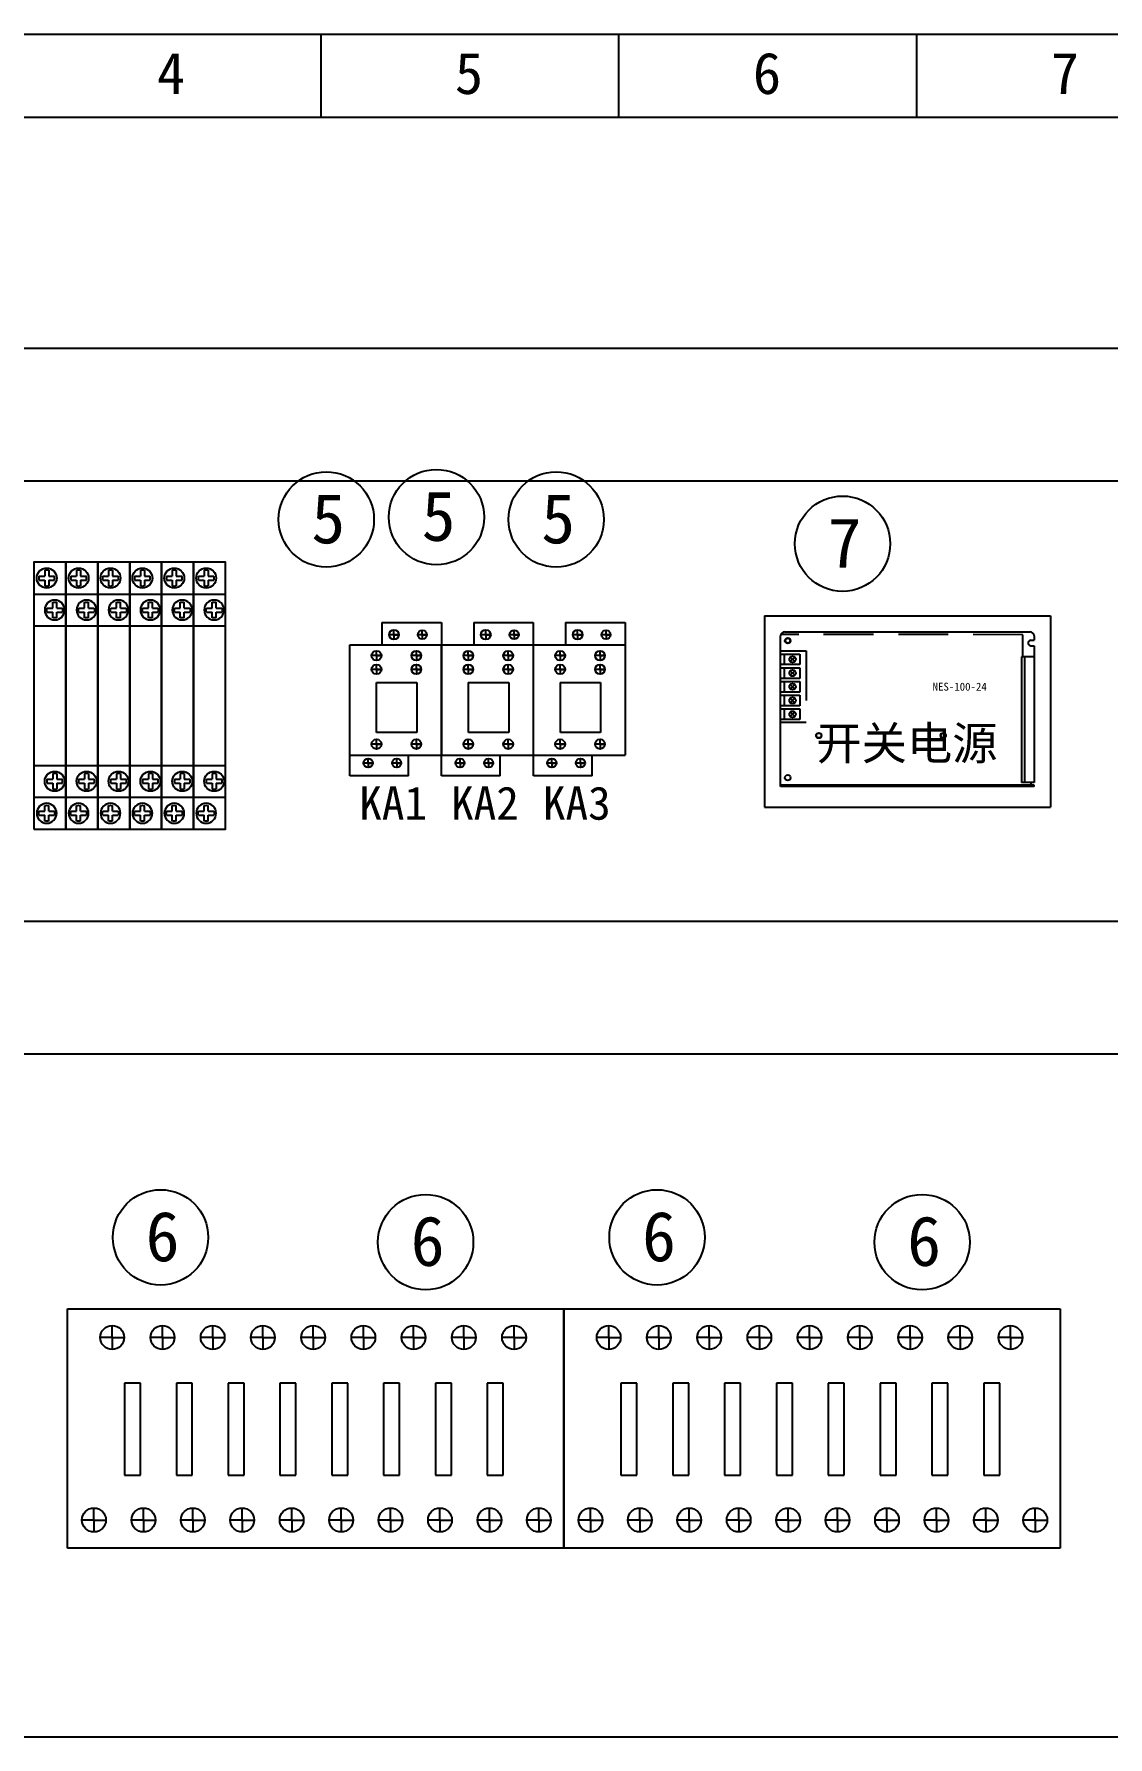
# Model space of a CAD drawing. Header units: millimetres. Extents: x 2035 to 3883, y 1511 to 1945.
# Drawn here: x 3353.3 to 3418, y 1620.3 to 1722.8 of the extents above; entities that cross this region are included whole.
import ezdxf

# ---------------------------------------------------------------- set-up
doc = ezdxf.new("R2010")
doc.units = ezdxf.units.MM
for name, pattern in [('CENTER', [12, 7.5, -1.5, 1.5, -1.5]), ('DASHED', [4.5, 3, -1.5]), ('HIDDEN', [0.375, 0.25, -0.125])]:
    doc.linetypes.add(name, pattern=pattern)
for name, color, linetype in [('CEN1', 1, 'CENTER'), ('COMPONENT', 7, 'Continuous'), ('DIN卡軌', 4, 'Continuous')]:
    doc.layers.add(name, color=color, linetype=linetype)
doc.layers.add('EPLAN110', color=6, linetype='Continuous', lineweight=35)
doc.styles.add('宋体', font='')
doc.styles.get('宋体').set_extended_font_data('宋体')

# ---------------------------------------------------------------- blocks, each defined once
blk = doc.blocks.new('*U37')
for q in [(-0.72, 0), (0, 0.72), (0.72, 0), (0, -0.72)]:
    blk.add_line((0, 0), q)
blk.add_circle((0, 0), 0.72)
blk = doc.blocks.new('*U38')
at = {"color": 0, "linetype": 'ByBlock', "lineweight": -2, "transparency": 16777216}
for p in [(0, 0), (3.024, 0), (6.048, 0), (9.072, 0), (12.096, 0), (15.12, 0), (18.144, 0), (21.168, 0), (24.192, 0)]:
    blk.add_blockref('*U37', p, dxfattribs=at)
blk = doc.blocks.new('*U39')
for q in [(-0.72, 0), (0, 0.72), (0.72, 0), (0, -0.72)]:
    blk.add_line((0, 0), q)
blk.add_circle((0, 0), 0.72)
blk = doc.blocks.new('*U40')
at = {"color": 0, "linetype": 'ByBlock', "lineweight": -2, "transparency": 16777216}
for p in [(0, 0), (2.976, 0), (5.952, 0), (8.928, 0), (11.904, 0), (14.88, 0), (17.856, 0), (20.832, 0), (23.808, 0), (26.784, 0)]:
    blk.add_blockref('*U39', p, dxfattribs=at)
blk = doc.blocks.new('*U41')
for p, q in [((-0.48, 2.77), (-0.48, -2.77)), ((0.48, 2.77), (-0.48, 2.77)), ((0.48, -2.77), (0.48, 2.77)), ((-0.48, -2.77), (0.48, -2.77))]:
    blk.add_line(p, q)
blk = doc.blocks.new('*U42')
at = {"color": 0, "linetype": 'ByBlock', "lineweight": -2, "transparency": 16777216}
for p in [(0, 0), (3.12, 0), (6.24, 0), (9.36, 0), (12.48, 0), (15.6, 0), (18.72, 0), (21.84, 0)]:
    blk.add_blockref('*U41', p, dxfattribs=at)
blk = doc.blocks.new('*U43')
for p, q in [((-0.82, 4.61), (2.76, 4.61)), ((-0.82, 4.61), (-0.82, 3.28)), ((-0.1, 3.88), (-0.1, 4.18)), ((1.61, 3.88), (1.61, 4.16)), ((2.76, 4.61), (2.76, -3.37)), ((-2.76, -4.61), (-2.76, 3.28)), ((-2.76, 3.28), (2.76, 3.28)), ((-0.1, 3.88), (-0.4, 3.88)), ((-0.1, 3.88), (0.19, 3.88)), ((0.19, 3.88), (-0.1, 3.88)), ((-0.1, 3.88), (-0.1, 3.59)), ((1.61, 3.88), (1.34, 3.88)), ((1.61, 3.88), (1.89, 3.88)), ((1.89, 3.88), (1.61, 3.88)), ((1.61, 3.88), (1.61, 3.61)), ((-1.15, 2.62), (-1.44, 2.62)), ((-1.15, 2.62), (-1.15, 2.91)), ((-1.15, 2.62), (-0.85, 2.62)), ((-0.85, 2.62), (-1.15, 2.62)), ((-1.15, 2.62), (-1.15, 2.32)), ((-1.15, 1.79), (-1.15, 2.09)), ((1.25, 2.62), (0.95, 2.62)), ((1.25, 2.62), (1.25, 2.91)), ((1.25, 2.62), (1.54, 2.62)), ((1.54, 2.62), (1.25, 2.62)), ((1.25, 2.62), (1.25, 2.32)), ((1.25, 1.79), (1.25, 2.09)), ((-1.15, 1.79), (-1.44, 1.79)), ((-1.15, 1.79), (-0.85, 1.79)), ((-0.85, 1.79), (-1.15, 1.79)), ((-1.15, 1.79), (-1.15, 1.5)), ((1.25, 1.79), (0.95, 1.79)), ((1.25, 1.79), (1.54, 1.79)), ((1.54, 1.79), (1.25, 1.79)), ((1.25, 1.79), (1.25, 1.5)), ((-1.15, 1.01), (1.28, 1.01)), ((-1.14, -2), (-1.14, 1.01)), ((1.28, 1.01), (1.28, -2)), ((1.28, -2), (-1.14, -2)), ((-1.15, -2.71), (-1.44, -2.71)), ((-1.15, -2.71), (-1.15, -2.41)), ((-1.15, -2.71), (-0.85, -2.71)), ((-0.85, -2.71), (-1.15, -2.71)), ((-1.15, -2.71), (-1.15, -3)), ((1.25, -2.71), (0.95, -2.71)), ((1.25, -2.71), (1.25, -2.41)), ((1.25, -2.71), (1.54, -2.71)), ((1.54, -2.71), (1.25, -2.71)), ((1.25, -2.71), (1.25, -3)), ((-2.76, -3.37), (2.76, -3.37)), ((-1.65, -3.85), (-1.92, -3.85)), ((-1.65, -3.85), (-1.65, -3.57)), ((-1.65, -3.85), (-1.37, -3.85)), ((-1.37, -3.85), (-1.65, -3.85)), ((-1.65, -3.85), (-1.65, -4.13)), ((0.07, -3.85), (-0.21, -3.85)), ((0.07, -3.85), (0.07, -3.57)), ((0.07, -3.85), (0.35, -3.85)), ((0.35, -3.85), (0.07, -3.85)), ((0.07, -3.85), (0.07, -4.13)), ((0.77, -4.61), (0.77, -3.37)), ((0.77, -4.61), (-2.76, -4.61))]:
    blk.add_line(p, q)
for centre, radius in [((-0.1, 3.88), 0.295), ((1.61, 3.88), 0.276), ((-1.15, 2.62), 0.295), ((-1.15, 1.79), 0.295), ((1.25, 2.62), 0.295), ((1.25, 1.79), 0.295), ((-1.15, -2.71), 0.295), ((1.25, -2.71), 0.295), ((-1.65, -3.85), 0.276), ((0.07, -3.85), 0.276)]:
    blk.add_circle(centre, radius)
blk = doc.blocks.new('*U44')
at = {"color": 0, "linetype": 'ByBlock', "lineweight": -2, "transparency": 16777216}
for p in [(0, 0), (5.5296, 0), (11.0592, 0)]:
    blk.add_blockref('*U43', p, dxfattribs=at)
blk = doc.blocks.new('NAIL')
at = {"layer": 'COMPONENT', "ltscale": 10}
for p, q in [((-1.94, 0.5), (-0.5, 0.5)), ((-0.5, 1.94), (-0.5, 0.5)), ((0.5, 1.94), (0.5, 0.5)), ((0.5, 0.5), (1.94, 0.5)), ((-1.94, -0.5), (-0.5, -0.5)), ((-0.5, -0.5), (-0.5, -1.94)), ((0.5, -0.5), (1.94, -0.5)), ((0.5, -0.5), (0.5, -1.94))]:
    blk.add_line(p, q, dxfattribs=at)
blk.add_circle((0, 0), 2.5, dxfattribs=at)
for start, end in [(165.5225, 194.4775), (75.5225, 104.4775), (345.5225, 14.4775), (255.5225, 284.4775)]:
    blk.add_arc((0, 0), 2, start, end, dxfattribs=at)
blk = doc.blocks.new('雙層端子')
at = {"layer": 'COMPONENT'}
for p, q in [((0.04, 25.5), (8, 25.5)), ((0.04, 17.5), (8, 17.5)), ((0.04, -17.5), (8, -17.5)), ((0.04, -25.5), (8, -25.5))]:
    blk.add_line(p, q, dxfattribs=at)
blk.add_lwpolyline([(0, -33.5), (8, -33.5), (8, 33.5), (0, 33.5)], close=True, dxfattribs=at)
at = {"layer": 'CEN1'}
for p in [(3.19, 29.51), (5.19, -21.49)]:
    blk.add_blockref('NAIL', p, dxfattribs=at)
at = {"layer": 'CEN1', "xscale": -1, "rotation": 180}
for p in [(5.19, 21.49), (3.19, -29.51)]:
    blk.add_blockref('NAIL', p, dxfattribs=at)
blk = doc.blocks.new('制图图框')
for p, q in [((-2700.08, 789.32), (-2403.08, 789.32)), ((-2623.33, 789.32), (-2623.33, 784.32)), ((-2605.4, 789.32), (-2605.4, 784.32)), ((-2587.46, 789.32), (-2587.46, 784.32)), ((-2695.08, 784.32), (-2408.08, 784.32))]:
    blk.add_line(p, q)
at = {"style": '宋体'}
for s, p in [('4', (-2633.2, 785.71)), ('5', (-2615.26, 785.71)), ('6', (-2597.32, 785.71)), ('7', (-2579.38, 785.71))]:
    blk.add_text(s, height=2.5, dxfattribs=at).set_placement(p)
blk = doc.blocks.new('*U81')
for q in [(-0.72, 0), (0, 0.72), (0.72, 0), (0, -0.72)]:
    blk.add_line((0, 0), q)
blk.add_circle((0, 0), 0.72)
blk = doc.blocks.new('*U82')
at = {"color": 0, "linetype": 'ByBlock', "lineweight": -2, "transparency": 16777216}
for p in [(0, 0), (3.024, 0), (6.048, 0), (9.072, 0), (12.096, 0), (15.12, 0), (18.144, 0), (21.168, 0), (24.192, 0)]:
    blk.add_blockref('*U81', p, dxfattribs=at)
blk = doc.blocks.new('*U83')
for q in [(-0.72, 0), (0, 0.72), (0.72, 0), (0, -0.72)]:
    blk.add_line((0, 0), q)
blk.add_circle((0, 0), 0.72)
blk = doc.blocks.new('*U84')
at = {"color": 0, "linetype": 'ByBlock', "lineweight": -2, "transparency": 16777216}
for p in [(0, 0), (2.976, 0), (5.952, 0), (8.928, 0), (11.904, 0), (14.88, 0), (17.856, 0), (20.832, 0), (23.808, 0), (26.784, 0)]:
    blk.add_blockref('*U83', p, dxfattribs=at)
blk = doc.blocks.new('*U85')
for p, q in [((-0.48, 2.77), (-0.48, -2.77)), ((0.48, 2.77), (-0.48, 2.77)), ((0.48, -2.77), (0.48, 2.77)), ((-0.48, -2.77), (0.48, -2.77))]:
    blk.add_line(p, q)
blk = doc.blocks.new('*U86')
at = {"color": 0, "linetype": 'ByBlock', "lineweight": -2, "transparency": 16777216}
for p in [(0, 0), (3.12, 0), (6.24, 0), (9.36, 0), (12.48, 0), (15.6, 0), (18.72, 0), (21.84, 0)]:
    blk.add_blockref('*U85', p, dxfattribs=at)

msp = doc.modelspace()

# ---------------------------------------------------------------- hatches: boundary and pattern name
at = {"linetype": 'HIDDEN'}
h = msp.add_hatch(color=0, dxfattribs=at)
h.dxf.hatch_style = 1
h.paths.add_polyline_path([(3398.86, 1686.27, 1), (3398.52, 1686.27, 1)])
h.paths.add_polyline_path([(3398.84, 1686.27, 1), (3398.55, 1686.27, 1)], flags=16)
h = msp.add_hatch(color=0)
h.dxf.hatch_style = 1
h.paths.add_polyline_path([(3400.73, 1680.56, 1), (3400.4, 1680.56, 1)])
h.paths.add_polyline_path([(3400.71, 1680.56, 1), (3400.42, 1680.56, 1)], flags=16)
h = msp.add_hatch(color=0)
h.dxf.hatch_style = 1
h.paths.add_polyline_path([(3408.22, 1680.56, 1), (3407.89, 1680.56, 1)])
h.paths.add_polyline_path([(3408.2, 1680.56, 1), (3407.91, 1680.56, 1)], flags=16)

# ---------------------------------------------------------------- linework, layer by layer
for p, q in [((3300.9, 1703.89), (3485.22, 1703.89)), ((3300.9, 1695.89), (3485.22, 1695.89)), ((3397.29, 1687.76), (3414.5, 1687.76)), ((3397.29, 1687.76), (3397.29, 1676.24)), ((3414.5, 1687.76), (3414.5, 1676.24)), ((3397.29, 1676.24), (3414.5, 1676.24)), ((3308.9, 1669.39), (3423.07, 1669.39)), ((3308.9, 1661.39), (3423.07, 1661.39)), ((3355.32, 1646.04), (3385.21, 1646.04)), ((3355.32, 1631.63), (3355.32, 1646.04)), ((3385.21, 1646.04), (3385.21, 1631.63)), ((3385.21, 1646.04), (3415.1, 1646.04)), ((3385.21, 1631.63), (3385.21, 1646.04)), ((3415.1, 1646.04), (3415.1, 1631.63)), ((3385.21, 1631.63), (3355.32, 1631.63)), ((3415.1, 1631.63), (3385.21, 1631.63)), ((3308.9, 1620.26), (3423.07, 1620.26))]:
    msp.add_line(p, q)
at = {"color": 0}
for p, q in [((3398.26, 1677.49), (3398.26, 1686.56)), ((3398.5, 1686.8), (3413.28, 1686.8)), ((3413.33, 1686.3), (3413.52, 1686.3)), ((3413.33, 1685.96), (3413.52, 1685.96)), ((3413.52, 1686.56), (3413.52, 1686.3)), ((3413.52, 1685.96), (3413.52, 1677.73)), ((3398.5, 1684.83), (3398.5, 1685.46)), ((3412.76, 1685.29), (3412.76, 1677.73)), ((3413.52, 1685.29), (3412.76, 1685.29)), ((3412.95, 1685.29), (3412.95, 1677.73)), ((3398.5, 1684), (3398.5, 1684.64)), ((3398.5, 1683.18), (3398.5, 1683.81)), ((3398.5, 1682.35), (3398.5, 1682.99)), ((3398.5, 1681.53), (3398.5, 1682.16)), ((3412.83, 1677.73), (3412.76, 1677.73)), ((3413.52, 1677.73), (3412.83, 1677.73)), ((3413.52, 1677.58), (3398.26, 1677.58)), ((3413.52, 1677.49), (3398.26, 1677.49)), ((3413.52, 1677.49), (3413.52, 1677.58))]:
    msp.add_line(p, q, dxfattribs=at)
at = {"color": 0, "linetype": 'DASHED'}
for p, q in [((3412.85, 1686.63), (3398.28, 1686.65)), ((3412.85, 1685.29), (3412.85, 1686.63)), ((3398.26, 1685.66), (3399.8, 1685.66)), ((3398.26, 1685.46), (3399.41, 1685.46)), ((3399.41, 1684.83), (3398.26, 1684.83)), ((3398.84, 1685.01), (3399.11, 1685.28)), ((3398.84, 1685.28), (3399.11, 1685.01)), ((3399.41, 1685.46), (3399.41, 1684.83)), ((3399.8, 1685.66), (3399.8, 1681.34)), ((3398.26, 1684.64), (3399.41, 1684.64)), ((3399.41, 1684), (3398.26, 1684)), ((3398.26, 1683.81), (3399.41, 1683.81)), ((3398.84, 1684.19), (3399.11, 1684.46)), ((3398.84, 1684.46), (3399.11, 1684.19)), ((3399.41, 1684.64), (3399.41, 1684)), ((3399.41, 1683.81), (3399.41, 1683.18)), ((3399.41, 1683.18), (3398.26, 1683.18)), ((3398.26, 1682.99), (3399.41, 1682.99)), ((3398.84, 1683.36), (3399.11, 1683.63)), ((3398.84, 1683.63), (3399.11, 1683.36)), ((3398.84, 1682.53), (3399.11, 1682.81)), ((3398.84, 1682.81), (3399.11, 1682.53)), ((3399.41, 1682.99), (3399.41, 1682.35)), ((3399.41, 1682.35), (3398.26, 1682.35)), ((3398.26, 1682.16), (3399.41, 1682.16)), ((3398.84, 1681.71), (3399.11, 1681.98)), ((3398.84, 1681.98), (3399.11, 1681.71)), ((3399.41, 1682.16), (3399.41, 1681.53)), ((3399.41, 1681.53), (3398.26, 1681.53)), ((3399.8, 1681.34), (3398.26, 1681.34)), ((3413.33, 1677.73), (3413.33, 1677.58))]:
    msp.add_line(p, q, dxfattribs=at)
for centre in [(3370.91, 1693.57), (3377.54, 1693.71), (3384.75, 1693.57), (3401.99, 1692.11), (3360.93, 1650.34), (3390.82, 1650.34), (3376.89, 1650.05), (3406.78, 1650.05)]:
    msp.add_circle(centre, 2.87)
at = {"color": 0}
for centre, radius in [((3398.69, 1686.27), 0.168), ((3398.69, 1686.27), 0.144), ((3398.98, 1685.15), 0.192), ((3398.98, 1684.32), 0.192), ((3398.98, 1683.5), 0.192), ((3398.98, 1682.67), 0.192), ((3398.98, 1681.84), 0.192), ((3400.56, 1680.56), 0.163), ((3400.56, 1680.56), 0.144), ((3408.05, 1680.56), 0.163), ((3408.05, 1680.56), 0.144), ((3398.69, 1678.02), 0.168)]:
    msp.add_circle(centre, radius, dxfattribs=at)
for centre, radius, start, end in [((3398.5, 1686.56), 0.24, 90, 180), ((3413.33, 1686.13), 0.168, 90, 270), ((3413.28, 1686.56), 0.24, 0, 90)]:
    msp.add_arc(centre, radius, start, end, dxfattribs=at)

# ---------------------------------------------------------------- block references
for name, p in [('制图图框', (5993.91, 933.48)), ('*U44', (3375.08, 1682.75)), ('*U38', (3358.02, 1644.31)), ('*U82', (3387.91, 1644.31)), ('*U42', (3359.24, 1638.79)), ('*U86', (3389.13, 1638.79)), ('*U40', (3356.92, 1633.32)), ('*U84', (3386.81, 1633.32))]:
    msp.add_blockref(name, p)
at = {"layer": 'DIN卡軌', "color": 0, "ltscale": 20, "xscale": 0.24, "yscale": 0.24, "zscale": 0.24}
for p in [(3353.31, 1682.96), (3355.23, 1682.96), (3357.15, 1682.96), (3359.07, 1682.96), (3360.99, 1682.96), (3362.91, 1682.96)]:
    msp.add_blockref('雙層端子', p, dxfattribs=at)

# ---------------------------------------------------------------- texts
at = {"style": '宋体'}
for s, p in [('5', (3370.01, 1692.13)), ('5', (3376.65, 1692.28)), ('5', (3383.85, 1692.13)), ('7', (3401.1, 1690.67)), ('6', (3360.03, 1648.9)), ('6', (3375.99, 1648.62)), ('6', (3389.92, 1648.9)), ('6', (3405.88, 1648.62))]:
    msp.add_text(s, height=3, dxfattribs=at).set_placement(p)
msp.add_attdef('开关电源', (3400.41, 1679.1), '', height=2, dxfattribs=at)
at = {"color": 5, "style": '宋体'}
for tag, p in [('KA1', (3372.89, 1675.49)), ('KA2', (3378.42, 1675.49)), ('KA3', (3383.95, 1675.49))]:
    msp.add_attdef(tag, p, '', height=2, dxfattribs=at)
at = {"layer": 'EPLAN110', "color": 0, "linetype": 'ByBlock', "lineweight": 15, "style": '宋体'}
msp.add_text('NES-100-24', height=0.48, dxfattribs=at).set_placement((3407.41, 1683.26))

doc.saveas('drawing.dxf')
